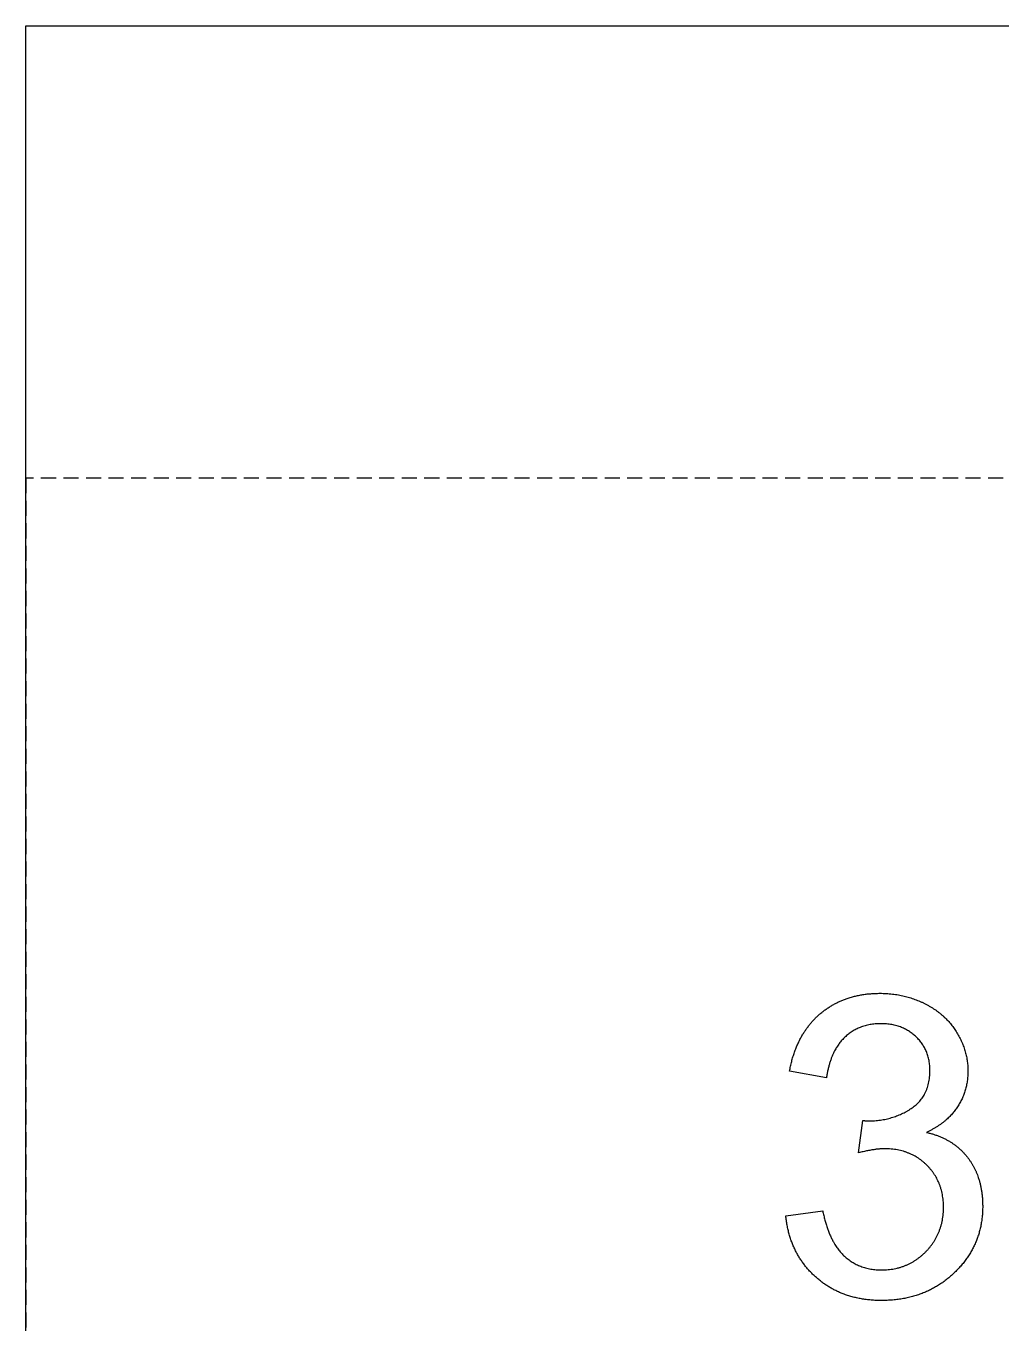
# Model space of a CAD drawing. Header units: millimetres. Extents: x -50 to 50, y -35 to 40.
# Drawn here: x -50.02 to -17.59, y -3.18 to 39.97 of the extents above; entities that cross this region are included whole.
import ezdxf

# ---------------------------------------------------------------- set-up
doc = ezdxf.new("R2010")
doc.units = ezdxf.units.MM
doc.linetypes.add('DASHED', pattern=[0.75, 0.5, -0.25])
doc.layers.get('0').update_dxf_attribs({"linetype": 'CONTINUOUS'})

msp = doc.modelspace()

# ---------------------------------------------------------------- linework, layer by layer
at = {"linetype": 'DASHED'}
for p, q in [((49.982, 24.921), (-50.018, 24.921)), ((-50.018, 24.921), (-50.018, -35.034))]:
    msp.add_line(p, q, dxfattribs=at)
for p, q in [((-23.395, 4.978), (-24.622, 5.196)), ((-22.324, 2.481), (-22.187, 3.559)), ((-24.745, 0.387), (-23.517, 0.55))]:
    msp.add_line(p, q)
msp.add_lwpolyline([(-50.018, 39.966), (49.982, 39.966), (49.982, -35.034), (-50.018, -35.034)], close=True)
for points in [[(-23.599, 7.109), (-22.801, 7.788), (-21.614, 7.788)], [(-21.614, 7.788), (-20.796, 7.788), (-20.107, 7.437)], [(-20.107, 7.437), (-19.418, 7.085), (-19.053, 6.478)], [(-24.622, 5.196), (-24.397, 6.43), (-23.599, 7.109)], [(-21.587, 6.778), (-22.303, 6.778), (-22.781, 6.328)], [(-20.407, 6.335), (-20.864, 6.778), (-21.587, 6.778)], [(-19.053, 6.478), (-18.688, 5.871), (-18.688, 5.189)], [(-22.781, 6.328), (-23.258, 5.878), (-23.395, 4.978)], [(-19.95, 5.216), (-19.95, 5.892), (-20.407, 6.335)], [(-20.577, 3.954), (-19.95, 4.364), (-19.95, 5.216)], [(-18.688, 5.189), (-18.688, 4.541), (-19.036, 4.009)], [(-21.989, 3.545), (-21.205, 3.545), (-20.577, 3.954)], [(-19.036, 4.009), (-19.384, 3.477), (-20.066, 3.163)], [(-22.187, 3.559), (-22.064, 3.545), (-21.989, 3.545)], [(-20.066, 3.163), (-19.179, 2.958), (-18.688, 2.314)], [(-21.457, 2.617), (-21.805, 2.617), (-22.324, 2.481)], [(-20.052, 2.068), (-20.605, 2.617), (-21.457, 2.617)], [(-18.688, 2.314), (-18.197, 1.669), (-18.197, 0.701)], [(-19.5, 0.673), (-19.5, 1.519), (-20.052, 2.068)], [(-23.517, 0.55), (-23.306, -0.493), (-22.798, -0.954)], [(-20.097, -0.814), (-19.5, -0.213), (-19.5, 0.673)], [(-18.197, 0.701), (-18.197, -0.609), (-19.152, -1.52)], [(-23.753, -1.646), (-24.622, -0.862), (-24.745, 0.387)], [(-21.56, -1.414), (-20.693, -1.414), (-20.097, -0.814)], [(-22.798, -0.954), (-22.29, -1.414), (-21.56, -1.414)], [(-21.567, -2.43), (-22.883, -2.43), (-23.753, -1.646)], [(-19.152, -1.52), (-20.107, -2.43), (-21.567, -2.43)]]:
    msp.add_open_spline(points, degree=2)

doc.saveas('drawing.dxf')
